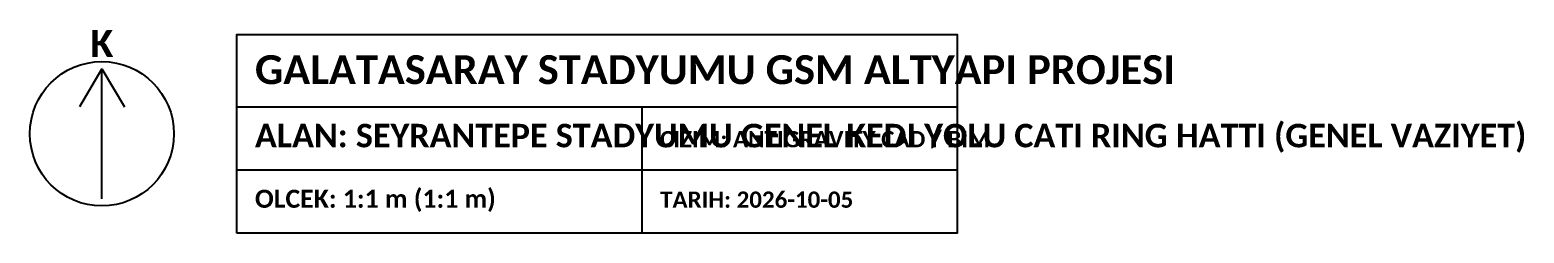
# Model space of a CAD drawing. Header units: metres. Extents: x -152 to 13, y -120 to 88.
# Drawn here: x -152.3 to -135.7, y -120 to -117.75 of the extents above; entities that cross this region are included whole.
import ezdxf
from ezdxf.enums import TextEntityAlignment as Align

# ---------------------------------------------------------------- set-up
doc = ezdxf.new("R2010")
doc.units = ezdxf.units.M
doc.layers.add('METIN_BILGI', color=7, linetype='CONTINUOUS')
doc.styles.get("Standard").update_dxf_attribs({"font": 'calibrib.ttf'})

msp = doc.modelspace()

# ---------------------------------------------------------------- linework, layer by layer
at = {"layer": 'METIN_BILGI'}
for p, q in [((-151.5, -118.18), (-151.75, -118.6)), ((-151.5, -119.62), (-151.5, -118.18)), ((-151.5, -118.18), (-151.25, -118.6)), ((-150, -118.6), (-142, -118.6)), ((-145.5, -120), (-145.5, -118.6)), ((-150, -119.3), (-142, -119.3))]:
    msp.add_line(p, q, dxfattribs=at)
msp.add_lwpolyline([(-150, -120), (-150, -117.8), (-142, -117.8), (-142, -120)], close=True, dxfattribs=at)
msp.add_circle((-151.5, -118.9), 0.8, dxfattribs=at)

# ---------------------------------------------------------------- texts
msp.add_text('K', height=0.3, dxfattribs=at).set_placement((-151.5, -117.9), align=Align.MIDDLE_CENTER)
for s, height, p in [('GALATASARAY STADYUMU GSM ALTYAPI PROJESI', 0.32, (-149.8, -118.35)), ('ALAN: SEYRANTEPE STADYUMU GENEL KEDI YOLU CATI RING HATTI (GENEL VAZIYET)', 0.26, (-149.8, -119.05)), ('CIZIM: ANTIGRAVITY CAD / BIM', 0.18, (-145.3, -119.05)), ('OLCEK: 1:1 m (1:1 m)', 0.2, (-149.8, -119.72)), ('TARIH: 2026-10-05', 0.18, (-145.3, -119.72))]:
    msp.add_text(s, height=height, dxfattribs=at).set_placement(p)

doc.saveas('drawing.dxf')
